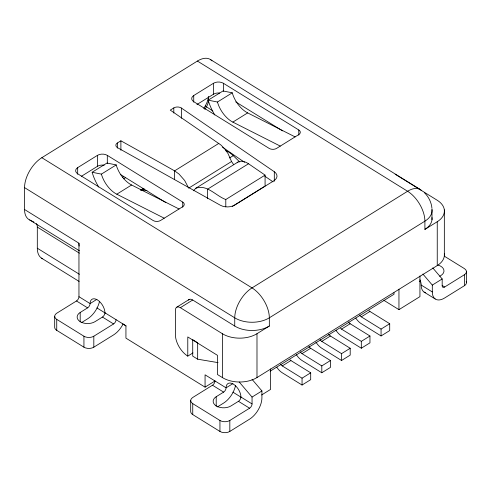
<?xml version="1.0" encoding="UTF-8"?>
<svg xmlns="http://www.w3.org/2000/svg" width="491" height="491" viewBox="0 0 491 491"><rect width="100%" height="100%" fill="white"/><g stroke="black" fill="none" stroke-linecap="round" stroke-linejoin="round"><path stroke-width="0.74" d="M79.481 250.821L29.613 219.925A24.464 13.558 -58.2 0 1 24.55 209.504L24.55 187.617A24.464 13.558 -58.2 0 1 41.833 157.697L197.4 61.056A24.464 13.558 -58.2 0 1 211.94 60.835M42.668 258.769A24.464 13.558 -58.2 0 1 37.31 248.213L37.31 227.094A10.483 5.812 -58.2 0 0 36.316 223.601M54.685 316.308L54.685 327.27A6.991 4.333 0 0 0 56.735 330.339L83.936 347.186A6.991 4.333 0 0 0 93.818 347.18L113.574 334.911A17.473 9.685 -58.2 0 0 123.032 324.14M56.735 330.339L56.735 319.371A6.991 4.333 0 0 1 56.729 313.24L76.479 300.971A3.492 1.939 -58.2 0 0 78.953 296.693L78.953 243.205L24.55 209.504M77.676 174.219L77.676 167.646L97.433 155.371A6.991 4.333 0 0 1 107.314 155.365L182.738 202.089A5.241 3.253 0 0 1 182.744 206.686L160.52 220.496A5.241 3.253 0 0 1 153.106 220.496L77.682 173.777A6.991 4.333 0 0 1 77.676 167.646M80.199 321.967L80.199 312.466L87.607 307.863A3.492 1.939 -58.2 0 0 90.08 303.585L96.868 299.369M83.936 347.186L83.936 336.225L56.735 319.371M93.818 347.18L93.818 336.218L113.574 323.95A3.492 1.939 -58.2 0 0 116.042 319.672M81.5 176.232L97.433 166.332L97.433 155.371M107.314 163.405L107.314 155.365M117.367 148.104L117.367 142.985L120.89 140.8L159.741 162.478L174.606 170.862L178.982 174.023L184.628 180.442L188.685 188.145L231.543 161.521L227.984 153.511L224.737 148.902L220.84 144.937L170.273 110.119L173.802 107.928A5.241 3.253 0 0 1 181.394 108.045L274.309 171.746L274.309 181.247M120.89 150.301L120.89 140.8M173.802 113.047L173.802 107.928M174.606 179.632L174.606 170.862L218.814 143.397M181.394 118.276L181.394 108.045M182.738 207.202L182.738 202.089M192.975 352.9L187.777 356.128L187.777 336.943L217.452 355.324L217.445 374.51L222.392 377.573A24.464 15.178 0 0 0 256.989 377.561L437.248 265.576A24.464 15.178 0 0 0 444.337 253.761M190.692 400.558L190.692 411.526A6.991 4.333 0 0 0 192.742 414.588L219.943 431.442A6.991 4.333 0 0 0 229.825 431.436L249.581 419.161A17.473 9.685 -58.2 0 0 261.924 397.79L261.924 390.934L252.036 379.328M192.742 414.588L192.742 403.627A6.991 4.333 0 0 1 192.736 397.495L212.486 385.22A3.492 1.939 -58.2 0 0 214.96 380.948M193.73 102.122L193.736 95.542L213.487 83.274A6.991 4.333 0 0 1 223.374 83.267L298.792 129.992A5.241 3.253 0 0 1 298.798 134.589L276.574 148.399A5.241 3.253 0 0 1 269.16 148.399L193.742 101.68A6.991 4.333 0 0 1 193.736 95.542M197.664 359.191L197.664 342.743L192.718 339.68L192.718 356.128L197.664 359.191L218.053 362.628M78.953 296.693L90.08 303.585A10.483 5.818 58.2 0 1 97.5 299.958A10.483 5.818 58.2 0 1 104.914 312.779L125.935 325.797L125.935 338.133L205.066 387.154L205.066 374.817L226.087 387.841A10.483 5.818 58.2 0 1 233.501 384.214A10.483 5.818 58.2 0 1 240.921 397.029L252.049 403.921A3.492 1.939 -58.2 0 1 249.581 408.199L229.825 420.474A6.991 4.333 0 0 1 219.943 420.474L192.742 403.627M207.466 198.757L207.466 189.256L248.514 163.755L265.079 175.115L265.079 186.077L232.237 206.484M204.87 109.536L206.349 106.983A10.483 5.812 -58.2 0 0 208.515 99.82L208.515 96.801M196.922 104.528L213.487 94.235L213.487 83.274M216.206 406.217L216.206 396.716L223.614 392.113A3.492 1.939 -58.2 0 0 226.087 387.841L232.875 383.618M219.943 431.442L219.943 420.474M222.392 377.573L222.392 333.72L180.357 307.679A6.991 3.879 58.2 0 0 175.41 310.097L175.41 334.764A17.473 9.697 58.2 0 0 187.777 356.128M223.374 91.308L223.374 83.267M225.792 206.828L225.792 199.518L265.079 175.115M229.825 431.436L229.825 420.474M41.833 157.697L252.024 287.904A24.464 13.576 58.2 0 1 269.338 317.812L269.338 326.036A24.464 15.178 0 0 1 234.741 326.049L234.741 317.824A24.464 13.558 -58.2 0 1 252.024 287.904L407.591 191.263A24.464 13.558 -58.2 0 1 421.671 190.569M252.049 403.921L252.049 397.072L239.191 381.98M256.989 377.561L256.989 333.702L269.338 326.036M270.553 368.956L270.553 389.424L261.648 394.954M298.792 135.105L298.792 129.992M276.777 367.2A12.232 6.788 58.2 0 0 282.27 372.779L302.051 385.03L302.051 378.18L310.693 372.81L290.911 360.554A3.492 1.939 58.2 0 1 289.966 359.762M310.693 372.81L310.693 379.666L302.051 385.03M296.208 354.416A12.232 6.788 58.2 0 0 302.02 360.504L321.801 372.761L321.801 365.905L330.449 360.541L310.662 348.285A3.492 1.939 58.2 0 1 308.913 346.401M330.449 360.541L330.449 367.391L321.801 372.761M315.965 342.147A12.232 6.788 58.2 0 0 321.777 348.236L341.558 360.486L341.558 353.637L350.2 348.266L330.418 336.01A3.492 1.939 58.2 0 1 328.669 334.125M350.2 348.266L350.2 355.122L341.558 360.486M336.04 330.382A12.232 6.788 58.2 0 0 341.527 335.961L361.315 348.217L361.315 341.362L369.956 335.997L350.175 323.741A3.492 1.939 58.2 0 1 348.426 321.857M369.956 335.997L369.956 342.847L361.315 348.217M355.791 318.113A12.232 6.788 58.2 0 0 361.284 323.692L381.065 335.942L381.065 329.093L389.707 323.722L369.926 311.466A3.492 1.939 58.2 0 1 368.98 310.674M389.707 323.722L389.707 330.578L381.065 335.942M394.009 292.753L394.009 294.256L270.142 371.208M383.95 300.363L398.95 309.655L398.956 289.187M419.94 275.924L419.94 296.619L398.95 309.655M395.181 174.219L437.223 200.26A24.464 15.178 0 0 1 437.248 221.723L424.899 229.395L424.899 221.171A24.464 13.576 58.2 0 0 407.591 191.263L197.4 61.056M431.994 219.741L431.988 209.356A24.464 15.178 0 0 1 424.899 221.171L269.338 317.812A24.464 15.178 0 0 1 234.741 317.824L24.55 187.617M466.211 281.515A6.991 4.333 0 0 1 464.406 285.707L444.65 297.976A17.473 9.685 -58.2 0 1 432.307 291.942L432.307 285.093L422.911 274.064M437.248 265.576L437.248 221.723M432.786 267.926L442.182 278.956L442.182 285.805A3.492 1.939 -58.2 0 0 444.65 287.014L464.406 274.739A6.991 4.333 0 0 0 464.4 268.608L444.324 256.173M444.337 255.928L444.337 209.909M464.406 285.707L464.406 274.739M466.45 282.638L466.45 271.676M203.783 108.517L205.256 105.964A15.724 8.715 -58.2 0 0 208.294 97.764M193.38 190.772L195.897 188.206L237.963 162.073C241.394 160.134 245.5 161.723 248.514 163.755M237.153 162.742L237.963 162.073M98.734 187.034A34.947 19.395 58.2 0 1 92.142 172.261L106.958 163.055L116.207 164.915A20.966 11.637 58.2 0 0 131.6 184.997L179.037 208.988M214.788 114.937A34.947 19.395 58.2 0 1 208.196 100.164L223.012 90.958L232.261 92.817A20.966 11.637 58.2 0 0 247.66 112.899L295.097 136.891M92.142 172.261L101.391 174.115L116.207 164.915M208.196 100.164L217.452 102.018L232.261 92.817M122.351 177.404L123.652 176.594M123.646 178.828L125.592 177.619M101.391 174.115A20.966 11.637 58.2 0 0 116.79 194.203L131.6 184.997M217.452 102.018A20.966 11.637 58.2 0 0 232.844 122.106L247.66 112.899M140.966 189.913L143.433 188.378M140.561 190.293A12.054 6.69 58.2 0 1 142.513 190.115L144.366 188.967M229.53 157.942L233.237 155.641L239.774 162.012M81.438 322.661L87.607 318.825A17.473 9.685 -58.2 0 0 99.538 301.259M104.914 312.779A3.492 1.939 -58.2 0 1 102.447 317.051L95.039 321.654A10.483 6.506 0 0 1 80.211 321.66A10.483 6.506 0 0 1 80.199 312.466M176.858 307.114L189.207 299.449M180.357 307.679L192.705 300.007L234.741 326.049M205.066 387.154L214.941 381.016M280.521 364.04A3.492 1.939 58.2 0 0 282.27 365.924L290.911 360.554M300.271 351.765A3.492 1.939 58.2 0 0 302.02 353.655L310.662 348.285M320.028 339.496A3.492 1.939 58.2 0 0 321.777 341.38L330.418 336.01M340.582 328.313A3.492 1.939 58.2 0 0 341.527 329.111L350.175 323.741M359.535 314.952A3.492 1.939 58.2 0 0 361.284 316.836L369.926 311.466M217.439 406.91L223.614 403.08A17.473 9.685 -58.2 0 0 235.539 385.515M419.302 281.509L420.542 280.742M240.921 397.029A3.492 1.939 -58.2 0 1 238.454 401.307L231.046 405.91A10.483 6.506 0 0 1 216.218 405.916A10.483 6.506 0 0 1 216.206 396.716M439.697 276.286L440.93 275.519A10.483 6.506 0 0 0 438.267 265.128M252.049 397.072L261.924 390.934M432.307 285.093L442.182 278.956M195.897 188.206C206.963 184.094 216.089 196.075 225.792 199.518M142.513 190.115L146.993 190.594M29.613 219.925L33.91 222.03M232.844 122.106L280.281 146.097M116.79 194.203L164.221 218.194M210.461 59.558L420.652 189.765M235.723 101.883L282.54 130.882M212.824 110.997L205.256 105.964M442.182 285.48L444.65 287.014M419.94 279.741A10.483 5.818 58.2 0 1 421.18 285.05L432.307 291.942M424.064 292.065L435.192 298.958M361.284 316.836L381.065 329.093M120.32 174.385L165.835 202.58M341.527 329.111L361.315 341.362M321.777 341.38L341.558 353.637M302.02 353.655L321.801 365.905M282.27 365.924L302.051 378.18M37.31 227.094L79.407 253.172M37.31 248.213L79.407 274.291M41.532 258.156L79.1 281.429M96.911 307.9L105.338 313.123M122.842 323.962L126.089 325.975M232.894 392.137L241.228 397.299M76.479 300.971L87.607 307.863M102.447 317.051L113.574 323.95M212.486 385.22L223.614 392.113M238.454 401.307L249.581 408.199M222.478 147.177L244.598 162.343M264.827 176.208L273.045 181.842M233.483 164.411L231.543 161.521M424.42 192.724C428.729 196.83 431.454 202.525 431.963 208.454M208.509 96.758L208.515 99.82M188.421 300.093A6.991 3.879 58.2 0 1 192.705 300.007M256.989 333.702A24.464 15.178 0 0 1 222.392 333.72M225.756 150.749A19.223 10.667 58.2 0 1 233.237 155.641M97.433 166.332A6.991 4.333 0 0 1 104.184 165.209M93.818 336.218A6.991 4.333 0 0 1 83.936 336.225M79.168 246.077A24.464 13.558 -58.2 0 1 78.953 243.205M431.988 217.574A24.464 15.178 0 0 1 424.899 229.395M117.367 142.985A5.241 3.253 0 0 0 117.564 147.699L220.379 205.25A10.483 6.506 0 0 0 234.821 205.017L273.953 180.706A10.483 6.506 0 0 0 274.309 171.746M213.487 94.235A6.991 4.333 0 0 1 219.643 93.032M425.587 292.808A17.473 9.685 -58.2 0 1 421.18 285.05"/></g></svg>
